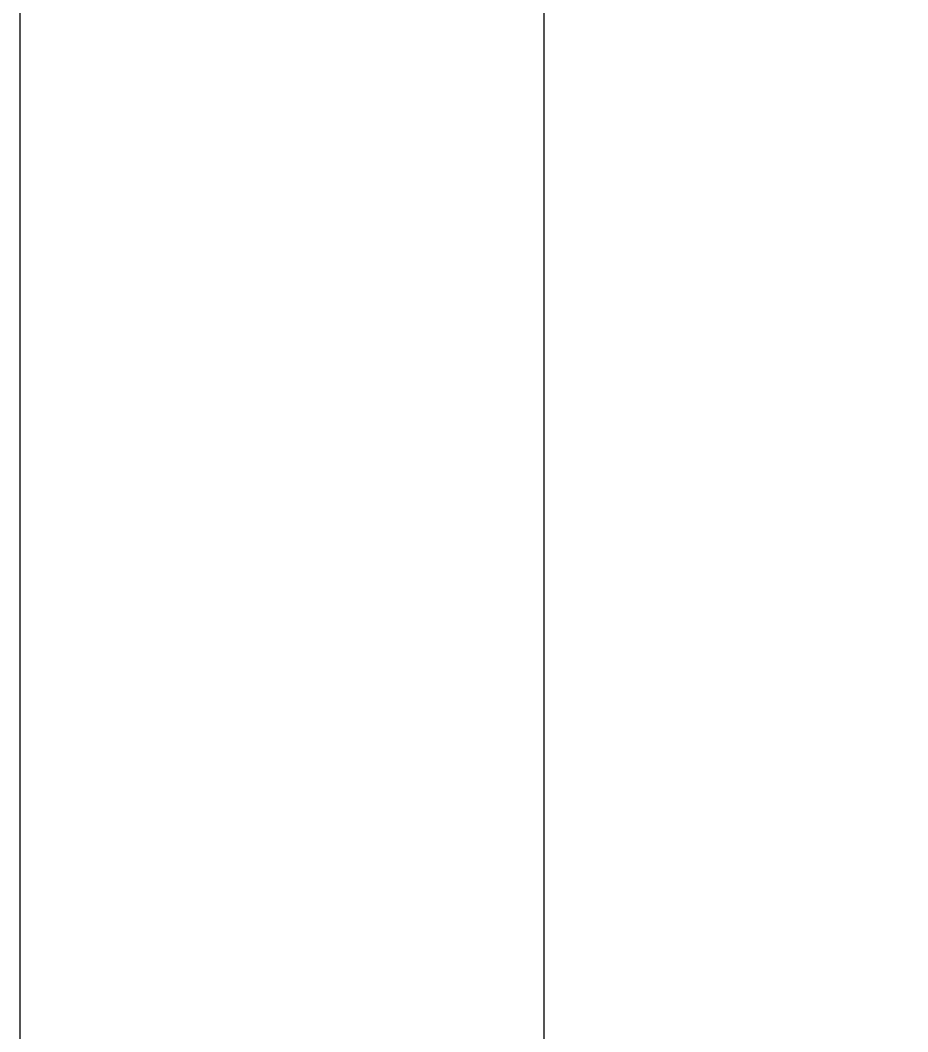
# Model space of a CAD drawing. Header units: millimetres. Extents: x -4727 to 4677, y -3642 to 4812.
# Drawn here: x -4727 to -2186, y -751 to 2145 of the extents above; entities that cross this region are included whole.
import ezdxf

# ---------------------------------------------------------------- set-up
doc = ezdxf.new("R2010")
doc.units = ezdxf.units.MM
doc.layers.add('DIKOM_РАЗМЕР_ЗОНА', color=7, linetype='Continuous')
doc.layers.add('DIKOM_РАЗМЕР_ОБЪЕКТА', color=7, linetype='Continuous')
doc.styles.add('style1', font='arial.ttf', dxfattribs={"width": 0.8})
doc.dimstyles.new('1-50', dxfattribs={"dimtxt": 300, "dimasz": 200, "dimexe": 100, "dimexo": 0, "dimgap": 100, "dimtad": 1, "dimdec": 0, "dimtxsty": 'style1', "dimcen": 0, "dimclrd": 7, "dimclre": 7, "dimadec": 1, "dimazin": 2, "dimtfac": 1, "dimtdec": 0, "dimtmove": 1, "dimatfit": 3, "dimfxl": 0, "dimlwd": 25, "dimlwe": 18, "dimarcsym": 0})

# ---------------------------------------------------------------- blocks, each defined once
blk = doc.blocks.new('*D15')
at = {"layer": 'Defpoints', "color": 0, "transparency": 16777216}
for p in [(1810, 3454.8), (1810, 1556.9), (-3226.7, -1434.3)]:
    blk.add_point(p, dxfattribs=at)
at = {"layer": 'DIKOM_РАЗМЕР_ОБЪЕКТА', "color": 7, "lineweight": 18, "transparency": 16777216}
for p, q in [((-3226.7, -1434.3), (-3226.7, 3554.8)), ((1810, 1556.9), (1810, 3554.8))]:
    blk.add_line(p, q, dxfattribs=at)
at = {"layer": 'DIKOM_РАЗМЕР_ОБЪЕКТА', "color": 7, "lineweight": 25, "transparency": 16777216}
blk.add_line((-3026.7, 3454.8), (1610, 3454.8), dxfattribs=at)
at = {"layer": 'DIKOM_РАЗМЕР_ОБЪЕКТА', "color": 7, "transparency": 16777216}
for points in [[(-3026.7, 3488.1), (-3026.7, 3421.5), (-3226.7, 3454.8)], [(1610, 3488.1), (1610, 3421.5), (1810, 3454.8)]]:
    blk.add_solid(points, dxfattribs=at)
at = {"layer": 'DIKOM_РАЗМЕР_ОБЪЕКТА', "color": 0, "transparency": 16777216, "insert": (-1130.8, 3708), "char_height": 300, "attachment_point": 5, "style": 'style1'}
blk.add_mtext('5000', dxfattribs=at)
blk = doc.blocks.new('*D14')
at = {"layer": 'Defpoints', "color": 0, "transparency": 16777216}
for p in [(3933.7, 4362.3), (3933.7, 1611), (-4726.7, -2207.4)]:
    blk.add_point(p, dxfattribs=at)
at = {"layer": 'DIKOM_РАЗМЕР_ЗОНА', "color": 7, "lineweight": 18, "transparency": 16777216}
for p, q in [((-4726.7, -2207.4), (-4726.7, 4462.3)), ((3933.7, 1611), (3933.7, 4462.3))]:
    blk.add_line(p, q, dxfattribs=at)
at = {"layer": 'DIKOM_РАЗМЕР_ЗОНА', "color": 7, "lineweight": 25, "transparency": 16777216}
blk.add_line((-4526.7, 4362.3), (3733.7, 4362.3), dxfattribs=at)
at = {"layer": 'DIKOM_РАЗМЕР_ЗОНА', "color": 7, "transparency": 16777216}
for points in [[(-4526.7, 4395.6), (-4526.7, 4329), (-4726.7, 4362.3)], [(3733.7, 4395.6), (3733.7, 4329), (3933.7, 4362.3)]]:
    blk.add_solid(points, dxfattribs=at)
at = {"layer": 'DIKOM_РАЗМЕР_ЗОНА', "color": 0, "transparency": 16777216, "insert": (-1226.3, 4615.5), "char_height": 300, "attachment_point": 5, "style": 'style1'}
blk.add_mtext('8650', dxfattribs=at)

msp = doc.modelspace()

# ---------------------------------------------------------------- dimensions: what is measured, and where the dimension line sits
at = {"layer": 'DIKOM_РАЗМЕР_ЗОНА'}
dim = msp.add_linear_dim(base=(3933.7, 4362.3), p1=(-4726.7, -2207.4), p2=(3933.7, 1611), text='8650', dimstyle='1-50', override={"dimscale": 1, "dimtix": 0, "dimtofl": 1, "dimtmove": 1, "dimatfit": 3}, dxfattribs=at)
dim.commit()
dim.dimension.update_dxf_attribs({"geometry": '*D14', "text_midpoint": (-1226.3, 4362.3), "dimtype": 160})
at = {"layer": 'DIKOM_РАЗМЕР_ОБЪЕКТА'}
dim = msp.add_linear_dim(base=(1810, 3454.8), p1=(-3226.7, -1434.3), p2=(1810, 1556.9), text='5000', dimstyle='1-50', override={"dimscale": 1, "dimtix": 0, "dimtofl": 1, "dimtmove": 1, "dimatfit": 3}, dxfattribs=at)
dim.commit()
dim.dimension.update_dxf_attribs({"geometry": '*D15', "text_midpoint": (-1130.8, 3454.8), "dimtype": 160})

doc.saveas('drawing.dxf')
